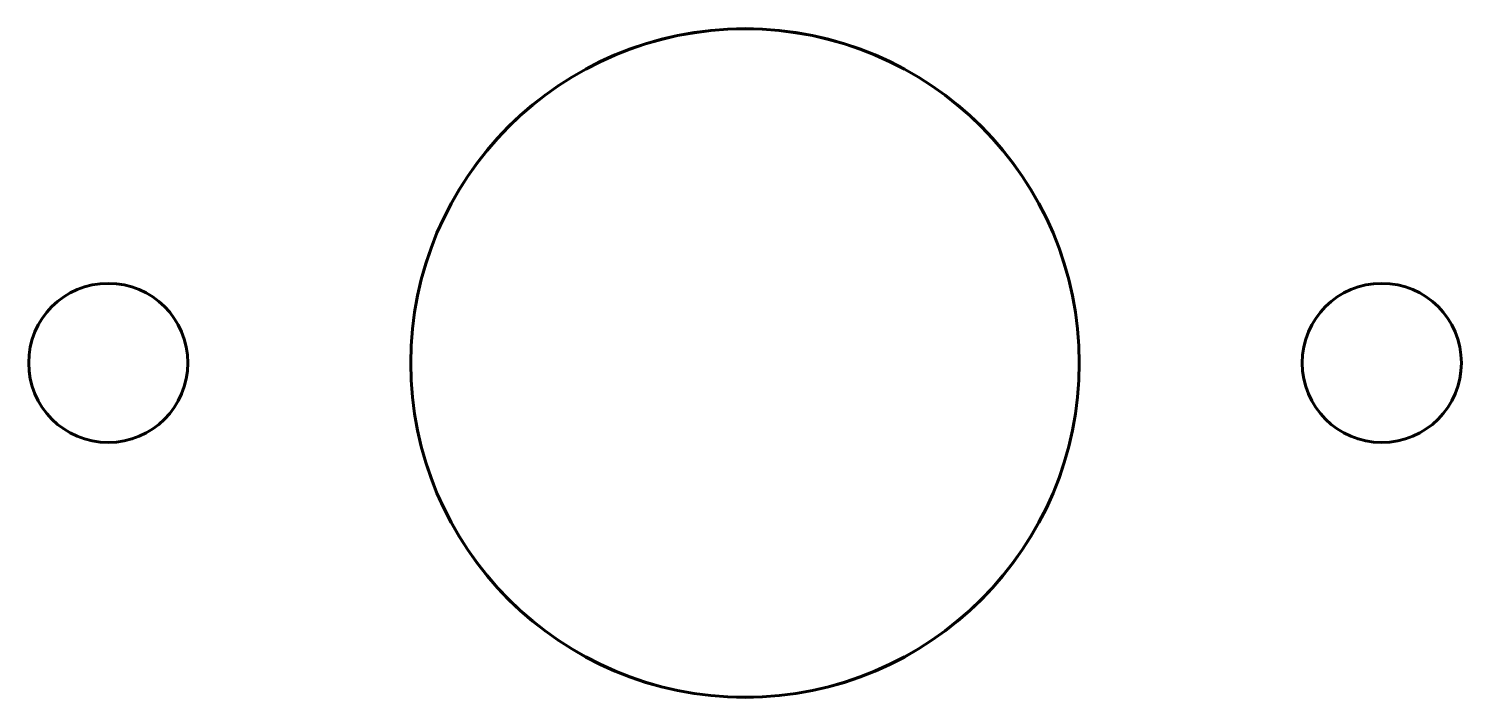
# Model space of a CAD drawing. Header units: millimetres. Extents: x 1277.4 to 1322.4, y 196.8 to 217.8.
import ezdxf

# ---------------------------------------------------------------- set-up
doc = ezdxf.new("R2010")
doc.units = ezdxf.units.MM
doc.linetypes.add('K5LT_BASIC', pattern=[0])
doc.layers.add('Системный слой', color=7, linetype='Continuous')

msp = doc.modelspace()

# ---------------------------------------------------------------- linework, layer by layer
at = {"layer": 'Системный слой', "color": 150, "linetype": 'K5LT_BASIC', "lineweight": 60, "true_color": 0x0080ff}
for centre, radius in [((1299.891, 207.313), 10.5), ((1299.891, 207.308), 10.5), ((1279.891, 207.313), 2.5), ((1319.891, 207.313), 2.5)]:
    msp.add_circle(centre, radius, dxfattribs=at)

doc.saveas('drawing.dxf')
